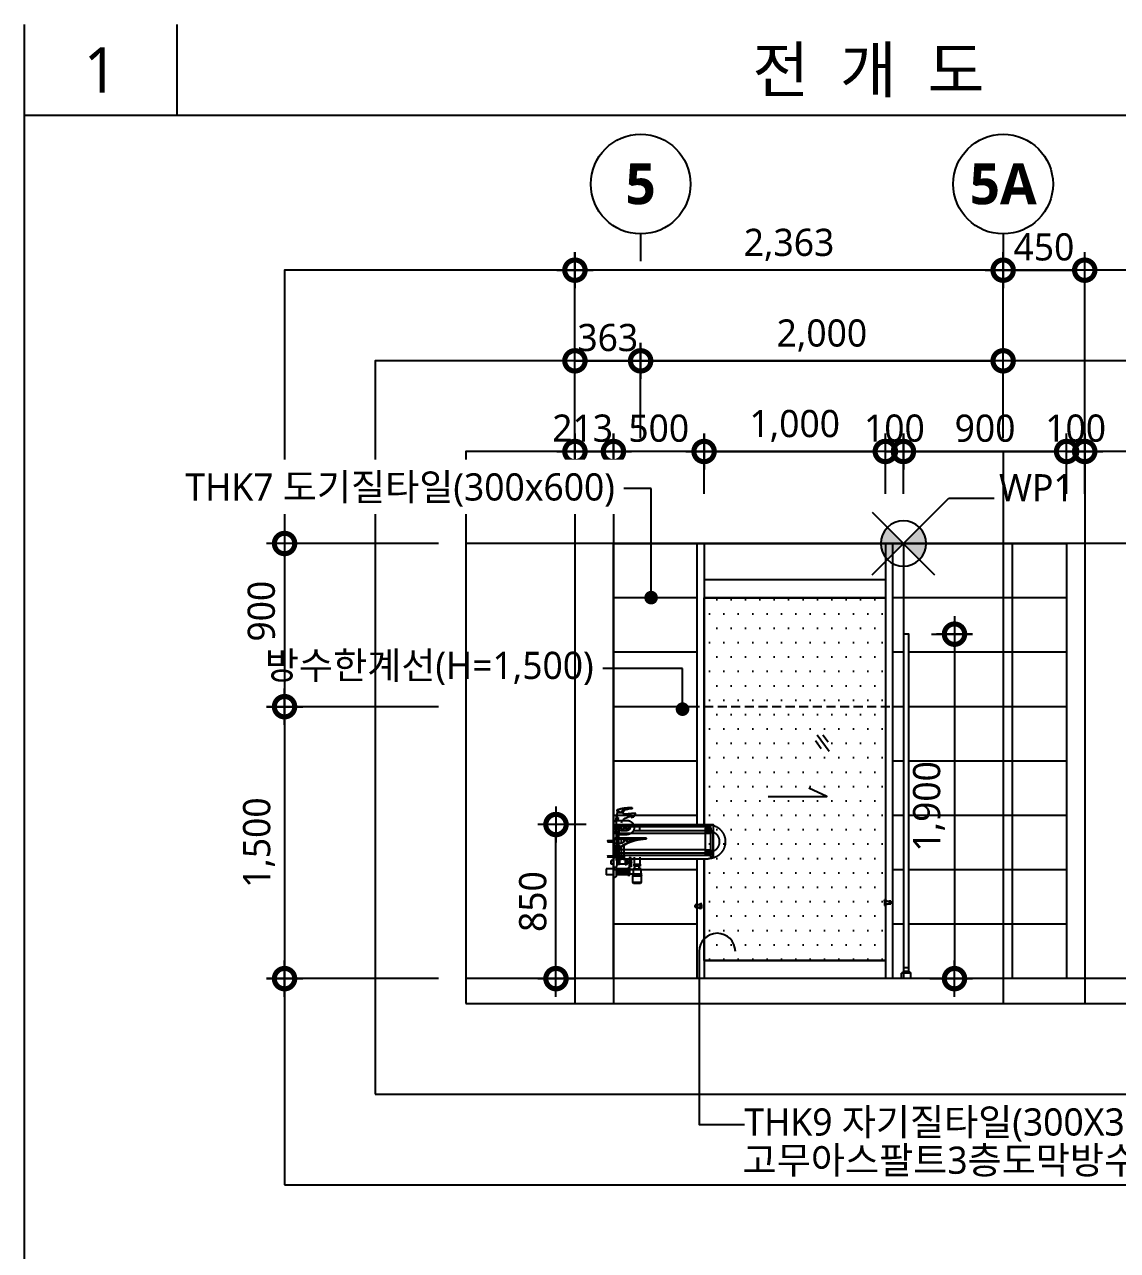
# Model space of a CAD drawing. Header units: millimetres. Extents: x 2213 to 82676, y 1050 to 28650.
# Drawn here: x 17493 to 23523, y 21888 to 28650 of the extents above; entities that cross this region are included whole.
import ezdxf
from ezdxf import colors
from ezdxf.entities.mleader import LeaderData, LeaderLine
from ezdxf.enums import TextEntityAlignment as Align
from ezdxf.math import Vec2, Vec3

# ---------------------------------------------------------------- set-up
doc = ezdxf.new("R2010")
doc.units = ezdxf.units.MM
doc.header["$LTSCALE"] = 200
doc.header["$PDMODE"] = 3
for name, pattern in [('CEN', [62, 60, -1, 0, -1]), ('CENTERX2', [101.6, 63.5, -12.7, 12.7, -12.7]), ('DGN Style 6', [30.925833, 0.01626, -6.503856, 11.381747, -6.503856, 0.01626, -6.503856]), ('HIDDEN', [0.375, 0.25, -0.125])]:
    doc.linetypes.add(name, pattern=pattern)
doc.layers.get('Defpoints').update_dxf_attribs({"color": 137})
for name, color, linetype in [('01-CEN', 1, 'CEN'), ('01HAT', 8, 'Continuous'), ('01TEX', 3, 'Continuous'), ('1', 1, 'Continuous'), ('2', 2, 'Continuous'), ('3', 3, 'Continuous'), ('4ELE', 4, 'Continuous'), ('A-elev-7', 6, 'Continuous'), ('A-ELEV-8', 8, 'Continuous'), ('A-ELEV-9', 9, 'Continuous'), ('A-FIX', 5, 'Continuous'), ('A-OPEN-5', 5, 'Continuous'), ('A-TOIL-4', 4, 'Continuous'), ('DIM', 7, 'Continuous'), ('DIM1', 7, 'Continuous'), ('gls', 4, 'Continuous'), ('HAT-BRICK', 8, 'Continuous'), ('SYM', 6, 'Continuous'), ('SYM-BUB', 3, 'Continuous'), ('SYM-LEAD', 6, 'Continuous'), ('TEXT', 3, 'Continuous'), ('방수한계선', 4, 'HIDDEN')]:
    doc.layers.add(name, color=color, linetype=linetype)
doc.layers.add('02Waste', color=171, linetype='Continuous', plot=False)
doc.styles.add('HY-M', font='malgun.ttf')
doc.styles.get("Standard").update_dxf_attribs({"font": 'malgun.ttf'})
doc.styles.add('맑은고딕', font='malgun.ttf')
doc.styles.add('맑은고딕B', font='malgunbd.ttf')
doc.styles.add('스타일1', font='malgun.ttf')
doc.linetypes.add('WIREMESH2', pattern='A,5,-0.25,["X",Standard,S=1,R=0,X=-0.32,Y=-0.5],-0.25', length=5.5)
doc.dimstyles.new('CJA-50', dxfattribs={"dimscale": 50, "dimtxt": 3, "dimasz": 1, "dimexe": 2, "dimexo": 3, "dimgap": 1, "dimtad": 1, "dimdec": 0, "dimzin": 1, "dimdsep": 46, "dimlunit": 6, "dimtxsty": '스타일1', "dimblk": 'GAUN-DOT', "dimcen": -2, "dimdle": 2, "dimclrd": 256, "dimclre": 256, "dimclrt": 3, "dimadec": 0, "dimazin": 0, "dimtfac": 1, "dimtdec": 0, "dimtix": 1, "dimtmove": 2, "dimatfit": 3, "dimldrblk": 'DOTSMALL', "dimfxl": 1, "dimtolj": 1, "dimtzin": 1, "dimarcsym": 0})

# ---------------------------------------------------------------- blocks, each defined once
blk = doc.blocks.new('GAUN-DOT')
at = {"linetype": 'ByBlock'}
for p, q in [((0, -2), (0, 2)), ((2, 0), (-2, 0))]:
    blk.add_line(p, q, dxfattribs=at)
at = {"const_width": 2.25}
blk.add_lwpolyline([(0, 0.28125, 1), (0, -0.28125, 1)], format="xyb", close=True, dxfattribs=at)
blk = doc.blocks.new('*D30')
at = {"layer": 'Defpoints', "color": 0, "transparency": 16777216}
for p in [(20530.1, 27295), (20530.1, 26219), (22892.6, 26219)]:
    blk.add_point(p, dxfattribs=at)
at = {"layer": 'DIM', "lineweight": -2, "transparency": 16777216}
for p, q in [((20530.1, 26369), (20530.1, 27395)), ((22892.6, 26369), (22892.6, 27395)), ((22842.6, 27295), (20580.1, 27295))]:
    blk.add_line(p, q, dxfattribs=at)
at = {"layer": 'DIM', "lineweight": -2, "transparency": 16777216, "xscale": 50, "yscale": 50, "zscale": 50, "rotation": 180}
blk.add_blockref('GAUN-DOT', (20530.1, 27295), dxfattribs=at)
at = {"layer": 'DIM', "lineweight": -2, "transparency": 16777216, "xscale": 50, "yscale": 50, "zscale": 50}
blk.add_blockref('GAUN-DOT', (22892.6, 27295), dxfattribs=at)
at = {"layer": 'DIM', "color": 3, "transparency": 16777216, "insert": (21711.3, 27435), "char_height": 150, "attachment_point": 5, "style": '맑은고딕'}
blk.add_mtext('\\A1;2,363', dxfattribs=at)
blk = doc.blocks.new('_DotSmall')
at = {"layer": 'DIM'}
h = blk.add_hatch(color=256, dxfattribs=at)
edge = h.paths.add_edge_path()
edge.add_arc((0, 0), 0.2, 0, 360)
at = {"layer": 'DIM', "linetype": 'ByBlock'}
blk.add_circle((0, 0), 0.2, dxfattribs=at)
blk = doc.blocks.new('*D31')
at = {"layer": 'Defpoints', "color": 0, "transparency": 16777216}
for p in [(20892.6, 26795), (20530.1, 26219), (20892.6, 26219)]:
    blk.add_point(p, dxfattribs=at)
at = {"layer": 'DIM', "lineweight": -2, "transparency": 16777216}
for p, q in [((20530.1, 26369), (20530.1, 26895)), ((20892.6, 26369), (20892.6, 26895)), ((20480.1, 26795), (20430.1, 26795)), ((20530.1, 26795), (20892.6, 26795)), ((20942.6, 26795), (20992.6, 26795))]:
    blk.add_line(p, q, dxfattribs=at)
at = {"layer": 'DIM', "lineweight": -2, "transparency": 16777216, "xscale": 50, "yscale": 50, "zscale": 50}
blk.add_blockref('GAUN-DOT', (20530.1, 26795), dxfattribs=at)
at = {"layer": 'DIM', "lineweight": -2, "transparency": 16777216, "xscale": 50, "yscale": 50, "zscale": 50, "rotation": 180}
blk.add_blockref('GAUN-DOT', (20892.6, 26795), dxfattribs=at)
at = {"layer": 'DIM', "color": 3, "transparency": 16777216, "insert": (20711.3, 26922.5), "char_height": 150, "attachment_point": 5, "style": '맑은고딕'}
blk.add_mtext('\\A1;363', dxfattribs=at)
blk = doc.blocks.new('*D32')
at = {"layer": 'Defpoints', "color": 0, "transparency": 16777216}
for p in [(22892.6, 26795), (20892.6, 26219), (22892.6, 26219)]:
    blk.add_point(p, dxfattribs=at)
at = {"layer": 'DIM', "lineweight": -2, "transparency": 16777216}
for p, q in [((20892.6, 26369), (20892.6, 26895)), ((22892.6, 26369), (22892.6, 26895)), ((20942.6, 26795), (22842.6, 26795))]:
    blk.add_line(p, q, dxfattribs=at)
at = {"layer": 'DIM', "lineweight": -2, "transparency": 16777216, "xscale": 50, "yscale": 50, "zscale": 50, "rotation": 180}
blk.add_blockref('GAUN-DOT', (20892.6, 26795), dxfattribs=at)
at = {"layer": 'DIM', "lineweight": -2, "transparency": 16777216, "xscale": 50, "yscale": 50, "zscale": 50}
blk.add_blockref('GAUN-DOT', (22892.6, 26795), dxfattribs=at)
at = {"layer": 'DIM', "color": 3, "transparency": 16777216, "insert": (21892.6, 26935), "char_height": 150, "attachment_point": 5, "style": '맑은고딕'}
blk.add_mtext('\\A1;2,000', dxfattribs=at)
blk = doc.blocks.new('*D36')
at = {"layer": 'Defpoints', "color": 0, "transparency": 16777216}
for p in [(19928.1, 25787.4), (18928.1, 24887.4), (19928.1, 24887.4)]:
    blk.add_point(p, dxfattribs=at)
at = {"layer": 'DIM', "lineweight": -2, "transparency": 16777216}
for p, q in [((19778.1, 25787.4), (18828.1, 25787.4)), ((18928.1, 25737.4), (18928.1, 24937.4)), ((19778.1, 24887.4), (18828.1, 24887.4))]:
    blk.add_line(p, q, dxfattribs=at)
at = {"layer": 'DIM', "lineweight": -2, "transparency": 16777216, "xscale": 50, "yscale": 50, "zscale": 50}
for p, rotation in [((18928.1, 25787.4), 90), ((18928.1, 24887.4), 270)]:
    blk.add_blockref('GAUN-DOT', p, dxfattribs=dict(at, rotation=rotation))
at = {"layer": 'DIM', "color": 3, "transparency": 16777216, "insert": (18800.6, 25414.2), "char_height": 150, "attachment_point": 5, "rotation": 90, "style": '맑은고딕'}
blk.add_mtext('\\A1;900', dxfattribs=at)
blk = doc.blocks.new('*D37')
at = {"layer": 'Defpoints', "color": 0, "transparency": 16777216}
for p in [(19928.1, 24887.4), (18928.1, 23387.4), (19928.1, 23387.4)]:
    blk.add_point(p, dxfattribs=at)
at = {"layer": 'DIM', "lineweight": -2, "transparency": 16777216}
for p, q in [((19778.1, 24887.4), (18828.1, 24887.4)), ((18928.1, 24837.4), (18928.1, 23437.4)), ((19778.1, 23387.4), (18828.1, 23387.4))]:
    blk.add_line(p, q, dxfattribs=at)
at = {"layer": 'DIM', "lineweight": -2, "transparency": 16777216, "xscale": 50, "yscale": 50, "zscale": 50}
for p, rotation in [((18928.1, 24887.4), 90), ((18928.1, 23387.4), 270)]:
    blk.add_blockref('GAUN-DOT', p, dxfattribs=dict(at, rotation=rotation))
at = {"layer": 'DIM', "color": 3, "transparency": 16777216, "insert": (18787.6, 24137.4), "char_height": 150, "attachment_point": 5, "rotation": 90, "style": '맑은고딕'}
blk.add_mtext('\\A1;1,500', dxfattribs=at)
blk = doc.blocks.new('NEW_BUB')
at = {"layer": 'SYM-BUB', "color": 6}
blk.add_line((0, 3), (0, 0), dxfattribs=at)
blk.add_circle((0, 8.5), 5.5, dxfattribs=at)
at = {"layer": 'SYM-BUB', "color": 3, "style": '맑은고딕B'}
blk.add_attdef('X', text='', height=4.5, dxfattribs=at).set_placement((0, 8.5), align=Align.MIDDLE)
blk = doc.blocks.new('*D38')
at = {"layer": 'Defpoints', "color": 0, "transparency": 16777216}
for p in [(20742.6, 26295), (20742.6, 25912), (21242.6, 25912)]:
    blk.add_point(p, dxfattribs=at)
at = {"layer": 'DIM', "lineweight": -2, "transparency": 16777216}
for p, q in [((20742.6, 26062), (20742.6, 26395)), ((21242.6, 26062), (21242.6, 26395)), ((21192.6, 26295), (20792.6, 26295))]:
    blk.add_line(p, q, dxfattribs=at)
at = {"layer": 'DIM', "lineweight": -2, "transparency": 16777216, "xscale": 50, "yscale": 50, "zscale": 50, "rotation": 180}
blk.add_blockref('GAUN-DOT', (20742.6, 26295), dxfattribs=at)
at = {"layer": 'DIM', "lineweight": -2, "transparency": 16777216, "xscale": 50, "yscale": 50, "zscale": 50}
blk.add_blockref('GAUN-DOT', (21242.6, 26295), dxfattribs=at)
at = {"layer": 'DIM', "color": 3, "transparency": 16777216, "insert": (20992.6, 26422.5), "char_height": 150, "attachment_point": 5, "style": '맑은고딕'}
blk.add_mtext('\\A1;500', dxfattribs=at)
blk = doc.blocks.new('WP21')
at = {"layer": 'SYM'}
h = blk.add_hatch(color=6, dxfattribs=at)
edge = h.paths.add_edge_path()
edge.add_ellipse((0, 0), major_axis=(0, 2.5), ratio=1, start_angle=405, end_angle=495)
edge.add_line((-1.77, -1.77), (0, 0))
edge.add_line((0, 0), (-1.77, 1.77))
edge = h.paths.add_edge_path()
edge.add_ellipse((0, 0), major_axis=(0, 2.5), ratio=1, start_angle=225, end_angle=315)
edge.add_line((1.77, 1.77), (0, 0))
edge.add_line((0, 0), (1.77, -1.77))
at = {"layer": 'SYM', "color": 6}
for p, q in [((-3.44, -3.44), (5, 5)), ((5, 5), (10, 5)), ((-3.44, 3.44), (3.44, -3.44))]:
    blk.add_line(p, q, dxfattribs=at)
blk.add_ellipse((0, 0), major_axis=(0, 2.5), ratio=1, start_param=5.497787, end_param=11.780972, dxfattribs=at)
at = {"layer": 'SYM', "color": 3, "linetype": 'WIREMESH2', "style": '스타일1'}
blk.add_attdef('WP', text='', height=3, dxfattribs=at).set_placement((10.55, 5), align=Align.MIDDLE_LEFT)
blk = doc.blocks.new('*D267')
at = {"layer": 'Defpoints', "color": 0, "transparency": 16777216}
for p in [(20742.6, 26295), (20530.1, 25912), (20742.6, 25912)]:
    blk.add_point(p, dxfattribs=at)
at = {"layer": 'DIM', "lineweight": -2, "transparency": 16777216}
for p, q in [((20530.1, 26062), (20530.1, 26395)), ((20742.6, 26062), (20742.6, 26395)), ((20580.1, 26295), (20692.6, 26295))]:
    blk.add_line(p, q, dxfattribs=at)
at = {"layer": 'DIM', "lineweight": -2, "transparency": 16777216, "xscale": 50, "yscale": 50, "zscale": 50, "rotation": 180}
blk.add_blockref('GAUN-DOT', (20530.1, 26295), dxfattribs=at)
at = {"layer": 'DIM', "lineweight": -2, "transparency": 16777216, "xscale": 50, "yscale": 50, "zscale": 50}
blk.add_blockref('GAUN-DOT', (20742.6, 26295), dxfattribs=at)
at = {"layer": 'DIM', "color": 3, "transparency": 16777216, "insert": (20572.5, 26422.9), "char_height": 150, "attachment_point": 5, "style": '맑은고딕'}
blk.add_mtext('\\A1;213', dxfattribs=at)
blk = doc.blocks.new('*D268')
at = {"layer": 'Defpoints', "color": 0, "transparency": 16777216}
for p in [(23242.6, 26295), (22342.6, 25912), (23242.6, 25912)]:
    blk.add_point(p, dxfattribs=at)
at = {"layer": 'DIM', "lineweight": -2, "transparency": 16777216}
for p, q in [((22342.6, 26062), (22342.6, 26395)), ((23242.6, 26062), (23242.6, 26395)), ((22392.6, 26295), (23192.6, 26295))]:
    blk.add_line(p, q, dxfattribs=at)
at = {"layer": 'DIM', "lineweight": -2, "transparency": 16777216, "xscale": 50, "yscale": 50, "zscale": 50, "rotation": 180}
blk.add_blockref('GAUN-DOT', (22342.6, 26295), dxfattribs=at)
at = {"layer": 'DIM', "lineweight": -2, "transparency": 16777216, "xscale": 50, "yscale": 50, "zscale": 50}
blk.add_blockref('GAUN-DOT', (23242.6, 26295), dxfattribs=at)
at = {"layer": 'DIM', "color": 3, "transparency": 16777216, "insert": (22792.6, 26422.5), "char_height": 150, "attachment_point": 5, "style": '맑은고딕'}
blk.add_mtext('\\A1;900', dxfattribs=at)
blk = doc.blocks.new('A$C4D7B21F0')
at = {"linetype": 'HIDDEN', "ltscale": 50}
for p, q in [((617, 227), (557, 227)), ((609.5, 244.2), (608.5, 243.2)), ((608.5, 230.8), (608.5, 243.2)), ((608.5, 230.8), (609.5, 229.8)), ((609.5, 244.2), (613, 244.2)), ((609.5, 240.6), (613, 240.6)), ((609.5, 233.4), (613, 233.4)), ((609.5, 229.8), (613, 229.8)), ((613, 227), (613, 252)), ((617, 252), (613, 252)), ((617, 0), (617, 252)), ((520.8, 204), (97, 204)), ((520.8, 170), (97, 170)), ((484.4, 170), (484.4, 204)), ((592, 204), (557, 204)), ((592, 170), (557, 170)), ((617, 147), (557, 147)), ((598.9, 188), (598.9, 186)), ((601, 188), (598.9, 188)), ((601, 186), (598.9, 186)), ((601, 190.1), (601, 188)), ((601, 190.1), (603, 190.1)), ((601, 186), (601, 183.9)), ((601, 183.9), (603, 183.9)), ((602, 191.2), (602, 182.8)), ((603, 190.1), (603, 188)), ((605.1, 188), (603, 188)), ((603, 186), (603, 183.9)), ((605.1, 186), (603, 186)), ((605.1, 186), (605.1, 188)), ((613, 147), (613, 0)), ((603, 44), (603, 10)), ((603, 44), (611, 44)), ((603, 42.8), (603, 42.8)), ((603, 10), (611, 10)), ((611, 44), (611, 10)), ((611, 44), (613, 42)), ((611, 10), (613, 12)), ((613, 42), (613, 12)), ((617, 0), (613, 0))]:
    blk.add_line(p, q, dxfattribs=at)
at = {"ltscale": 50}
for p, q in [((603, 44), (97, 44)), ((603, 10), (97, 10))]:
    blk.add_line(p, q, dxfattribs=at)
at = {"linetype": 'HIDDEN', "ltscale": 50}
blk.add_lwpolyline([(551.5, 196.5), (546, 187), (551.5, 177.5), (562.5, 177.5), (568, 187), (562.5, 196.5)], close=True, dxfattribs=at)
for centre, radius in [((557, 187), 8.25), ((583, 187), 12), ((583, 187), 9), ((602, 187), 5)]:
    blk.add_circle(centre, radius, dxfattribs=at)
for centre, radius, start, end in [((557, 187), 40, 90, 270), ((612.2, 243.2), 3.74, 179.02372, 222.92703), ((615.5, 237), 7.01, 149.0209, 210.9791), ((612.2, 230.8), 3.74, 137.07297, 180.97628), ((97, 107), 97, 90, 270), ((97, 107), 63, 90, 270), ((557, 187), 17, 90, 270), ((592, 187), 17, 270, 90)]:
    blk.add_arc(centre, radius, start, end, dxfattribs=at)
blk = doc.blocks.new('세면대받침대')
at = {"linetype": 'CENTERX2', "ltscale": 50}
for p, q in [((3860, 41818), (3860, 41779)), ((3862, 41871), (3862, 41715)), ((3867, 41874), (3867, 41715)), ((3862, 41734), (3913, 41734)), ((3862, 41726), (3913, 41726)), ((3862, 41715), (3867, 41715)), ((3913, 41734), (3921, 41730)), ((3921, 41730), (3913, 41726))]:
    blk.add_line(p, q, dxfattribs=at)
for points in [[(3862, 41871), (3849, 41880), (3587, 41880), (3587, 41885), (3851, 41885), (3867, 41874)], [(3862, 41864), (3913, 41864), (3921, 41860), (3913, 41856), (3862, 41856)]]:
    blk.add_lwpolyline(points, dxfattribs=at)
for points in [[(3747, 41855, 0.024561), (3713, 41869, -0.846333), (3714, 41875), (3749, 41875, -0.414214), (3752, 41872), (3752, 41858, -0.546682), (3747, 41855)], [(3862, 41843), (3804, 41843, -0.412051), (3767, 41880)], [(3860, 41818, 0.414214), (3857, 41821), (3812, 41821, 0.727508), (3810, 41815)]]:
    blk.add_lwpolyline(points, format="xyb", dxfattribs=at)
for centre, radius, start, end in [((3588, 41509), 371, 42.5897, 90), ((3679, 41877), 3, 90, 256.1662), ((3588, 41509), 376, 44.5388, 76.1662), ((3588, 41509), 378, 45.2681, 54.1448), ((3857, 41779), 3, 225.2681, 0), ((3859, 41775), 3, 224.5388, 0)]:
    blk.add_arc(centre, radius, start, end, dxfattribs=at)
blk = doc.blocks.new('초소형세면대측면')
for p, q in [((3746.8, 35394.5), (3747.1, 35390.5, 0)), ((3747.1, 35394.9), (3806, 35389.8)), ((3747.3, 35394.9), (3747.3, 35394.9)), ((3754.3, 35381.4, 0), (3753.2, 35377.3, 0)), ((3753.2, 35377.3, 0), (3753.4, 35375.4, 0)), ((3753.2, 35377.3, 0), (3769.4, 35373, 0)), ((3768.3, 35371.5, 0), (3753.4, 35375.4, 0)), ((3754.8, 35381.3, 0), (3791.7, 35371.2)), ((3762.8, 35422.8, 0), (3762.8, 35421.2, 0)), ((3769.4, 35373, 0), (3768.3, 35371.5, 0)), ((3770.5, 35377, 0), (3769.4, 35373, 0)), ((3813.5, 35398.1), (3830.1, 35398.1)), ((3813.6, 35397), (3846.5, 35397)), ((3813.6, 35397), (3813.6, 35396.7)), ((3830.1, 35398.1), (3846.4, 35405.7)), ((3846.4, 35405.7), (3846.4, 35411.7, 0)), ((3846.5, 35397), (3856.2, 35344.3))]:
    blk.add_line(p, q)
at = {"linetype": 'CENTERX2', "ltscale": 50}
for p, q in [((3718.2, 35112.9), (3718.2, 35103.6)), ((3724.2, 35093.6), (3724.2, 35103.6)), ((3748.2, 35093.6), (3748.2, 35103.6)), ((3754.2, 35112.9), (3754.2, 35103.6)), ((3769.2, 35148.9), (3769.2, 35098.9)), ((3769.2, 35148.9), (3779.2, 35148.9)), ((3769.2, 35098.9), (3779.2, 35098.9)), ((3779.2, 35148.9), (3779.2, 35098.9)), ((3779.2, 35128.6), (3789.2, 35128.6)), ((3779.2, 35119.1), (3789.2, 35119.1)), ((3792.2, 35133.6), (3789.2, 35128.6)), ((3789.2, 35128.6), (3789.2, 35119.1)), ((3789.2, 35119.1), (3792.2, 35114.2)), ((3794.2, 35136.9), (3792.2, 35133.6)), ((3792.2, 35114.2), (3794.2, 35110.9)), ((3794.2, 35136.9), (3794.2, 35110.9)), ((3794.2, 35136.9), (3801.2, 35136.9)), ((3794.2, 35110.9), (3801.2, 35110.9)), ((3801.2, 35136.9), (3801.2, 35110.9)), ((3801.2, 35134.1), (3805.7, 35134.1)), ((3801.2, 35113.6), (3833.2, 35113.6)), ((3805.2, 35143.6), (3805.2, 35156.6)), ((3805.2, 35156.6), (3829.2, 35156.6)), ((3805.2, 35143.6), (3829.2, 35143.6)), ((3805.7, 35134.1), (3807.2, 35143.6)), ((3827.2, 35143.6), (3828.7, 35134.1)), ((3828.7, 35134.1), (3833.2, 35134.1)), ((3829.2, 35143.6), (3829.2, 35156.6)), ((3833.2, 35136.4), (3842.2, 35136.4)), ((3833.2, 35136.4), (3833.2, 35111.4)), ((3833.2, 35111.4), (3842.2, 35111.4)), ((3842.2, 35136.4), (3842.2, 35111.4)), ((3842.2, 35134.1), (3848.6, 35134.1)), ((3842.2, 35113.6), (3848.6, 35113.6)), ((3848.6, 35139.9), (3848.6, 35107.9)), ((3862.6, 35153.9), (3866.6, 35153.9)), ((3866.6, 35093.9), (3866.6, 35153.9)), ((3866.6, 35134.1), (3878.6, 35134.1)), ((3866.6, 35113.6), (3878.6, 35113.6)), ((3878.6, 35113.6), (3878.6, 35134.1)), ((3712.2, 35057.8), (3760.2, 35057.8)), ((3716.2, 35085.6), (3756.2, 35085.6)), ((3786.8, 35087.8), (3850.6, 35087.8)), ((3786.8, 35055.8), (3850.6, 35055.8)), ((3850.6, 35091.3), (3850.6, 35052.3)), ((3862.6, 35093.9), (3866.6, 35093.9)), ((3863.6, 35039.3), (3866.6, 35039.3)), ((3866.6, 35039.3), (3866.6, 35093.9)), ((3866.6, 35087.8), (3906.6, 35087.8)), ((3866.6, 35055.8), (3906.6, 35055.8)), ((3906.6, 35087.8), (3906.6, 35055.8))]:
    blk.add_line(p, q, dxfattribs=at)
for points in [[(3866.6, 35332.4), (3326.6, 35332.4), (3316.6, 35332.4), (3316.6, 35152.4), (3328.6, 35152.4), (3328.6, 35320.4), (3866.6, 35320.4)], [(3866.6, 35332.4), (3866.6, 35312.4)]]:
    blk.add_lwpolyline(points)
for points in [[(3809.7, 35253), (3809.7, 35234.8)], [(3824.7, 35253), (3824.7, 35228.7)], [(3809.7, 35218.5), (3809.7, 35156.6)], [(3824.7, 35208.7), (3824.7, 35156.6)], [(3754.2, 35112.9), (3718.2, 35112.9)], [(3718.2, 35103.6), (3754.2, 35103.6)], [(3720.2, 35152.4), (3720.2, 35112.9)], [(3752.2, 35152.4), (3752.2, 35112.9)], [(3756.5, 35084.1), (3776.8, 35084.1)], [(3760, 35059.3), (3776.8, 35059.3)], [(3776.8, 35090.8), (3786.8, 35090.8), (3786.8, 35052.8), (3776.8, 35052.8), (3776.8, 35090.8)], [(3786.8, 35087.8), (3790.3, 35055.8)], [(3788.8, 35087.8), (3792.3, 35055.8)], [(3792.3, 35087.8), (3795.8, 35055.8)], [(3794.3, 35087.8), (3797.8, 35055.8)], [(3797.8, 35087.8), (3801.3, 35055.8)], [(3799.8, 35087.8), (3803.3, 35055.8)], [(3803.3, 35087.8), (3806.8, 35055.8)], [(3805.3, 35087.8), (3808.8, 35055.8)], [(3808.8, 35087.8), (3812.3, 35055.8)], [(3810.8, 35087.8), (3814.3, 35055.8)], [(3814.3, 35087.8), (3817.8, 35055.8)], [(3816.3, 35087.8), (3819.8, 35055.8)], [(3819.8, 35087.8), (3823.3, 35055.8)], [(3821.8, 35087.8), (3825.3, 35055.8)], [(3825.3, 35087.8), (3828.8, 35055.8)], [(3827.3, 35087.8), (3830.8, 35055.8)], [(3830.8, 35087.8), (3834.3, 35055.8)], [(3832.8, 35087.8), (3836.3, 35055.8)], [(3836.3, 35087.8), (3839.8, 35055.8)], [(3838.3, 35087.8), (3841.8, 35055.8)], [(3841.8, 35087.8), (3845.3, 35055.8)], [(3843.8, 35087.8), (3847.3, 35055.8)], [(3847.3, 35087.8), (3850.6, 35057.8)], [(3849.3, 35087.8), (3850.6, 35076.3)], [(3759.2, 35014.7), (3713.2, 35014.7)]]:
    blk.add_lwpolyline(points, dxfattribs=at)
for points in [[(3756.2, 35085.6), (3760.2, 35057.9, -0.024922), (3760.2, 35057.8), (3760.2, 35050.8, -0.414214), (3759.2, 35049.8), (3713.2, 35049.8, -0.414214), (3712.2, 35050.8), (3712.2, 35057.8, -0.024922), (3712.2, 35057.9), (3716.2, 35085.6)], [(3713.2, 35049.8), (3713.2, 35014.7, 0.148587), (3713.6, 35013.6), (3717.4, 35007.9, 0.250226), (3719.1, 35007), (3753.4, 35007, 0.250226), (3755.1, 35007.9), (3758.9, 35013.6, 0.148587), (3759.2, 35014.7), (3759.2, 35049.8)]]:
    blk.add_lwpolyline(points, format="xyb", dxfattribs=at)
at = {"linetype": 'DGN Style 6'}
blk.add_lwpolyline([(3756.2, 35085.6), (3752.8, 35092.5, 0.284079), (3751, 35093.6), (3721.5, 35093.6, 0.284079), (3719.7, 35092.5), (3716.2, 35085.6)], format="xyb", dxfattribs=at)
for points in [[(3776.8, 35082.1), (3786.8, 35082.1)], [(3776.8, 35081.1), (3786.8, 35081.1)], [(3776.8, 35072.3), (3786.8, 35072.3)], [(3776.8, 35071.3), (3786.8, 35071.3)], [(3776.8, 35062.5), (3786.8, 35062.5)], [(3776.8, 35061.5), (3786.8, 35061.5)]]:
    blk.add_lwpolyline(points, dxfattribs=at)
at = {"linetype": 'CENTERX2', "ltscale": 50}
for centre, radius in [((3797.7, 35129.9), 3.5), ((3797.7, 35117.9), 3.5), ((3810.2, 35150), 5), ((3824.2, 35150.3), 5), ((3837.7, 35130.4), 4.5), ((3837.7, 35117.4), 4.5)]:
    blk.add_circle(centre, radius, dxfattribs=at)
for centre, radius, start, end in [((3747.1, 35394.6, 0), 0.35, 84.99994, 185), ((3757.6, 35391.4, 0), 10.5, 185, 254.72713), ((3763.8, 35422.8, 0), 1.05, 99.04343, 180), ((3763.8, 35421.2, 0), 1.05, 180, 271.0409), ((3786.2, 35282.1, 0), 143.5, 65.46223, 99.04343), ((3766.5, 35273.2, 0), 147, 84.43405, 91.0409), ((3775.2, 35362.4, 0), 57.4, 66.51153, 84.43405), ((3779.7, 35327.4), 45.5, 18.68695, 74.72713), ((3786.9, 35389.3), 28, 18.17989, 66.51153), ((3806.6, 35396.7, 0), 7, 264.99994, 0), ((3883.1, 35378.2), 70, 163.51478, 164.46946), ((3777, 35378.2), 70, 15.53054, 21.39804), ((3845.4, 35411.7, 0), 1.05, 0, 65.46223)]:
    blk.add_arc(centre, radius, start, end)
for centre, radius, start, end in [((3775.6, 35123.9), 7.84, 144.96543, 215.03457), ((3862.6, 35139.9), 14, 90, 180), ((3862.6, 35107.9), 14, 180, 270), ((3863.6, 35091.3), 13, 148.40146, 180.00002), ((3863.6, 35052.3), 13, 179.99998, 270)]:
    blk.add_arc(centre, radius, start, end, dxfattribs=at)
for points, knots in [([(3763.7, 35423.8, 0), (3763.7, 35423.8, 0), (3764.2, 35423.9, 0), (3765.5, 35424, 0), (3766.3, 35424, 0), (3768.8, 35424.2, 0), (3770.6, 35424.3, 0), (3774.4, 35424.4, 0), (3776.3, 35424.4, 0), (3780.1, 35424.4, 0), (3782.1, 35424.3, 0), (3791.8, 35423.9, 0), (3799.7, 35423, 0), (3811.5, 35420.9, 0), (3815.5, 35420, 0), (3821.3, 35418.5, 0), (3823.3, 35418, 0), (3826.1, 35417.1, 0), (3827.1, 35416.8, 0), (3829, 35416.2, 0), (3830, 35415.8, 0), (3831.9, 35415.2, 0), (3832.8, 35415, 0), (3834.7, 35414.4, 0), (3835.7, 35414.2, 0), (3838.4, 35413.6, 0), (3840.1, 35413.3, 0), (3842.8, 35412.9, 0), (3843.9, 35412.8, 0), (3845.4, 35412.7, 0), (3845.8, 35412.6, 0), (3845.8, 35412.6, 0)], [0, 0, 0, 0, 0.03125, 0.03125, 0.0625, 0.0625, 0.125, 0.125, 0.1875, 0.1875, 0.25, 0.25, 0.5, 0.5, 0.625, 0.625, 0.6875, 0.6875, 0.71875, 0.71875, 0.75, 0.75, 0.78125, 0.78125, 0.8125, 0.8125, 0.875, 0.875, 0.9375, 0.9375, 1, 1, 1, 1]), ([(3829.8, 35398.2, 0), (3829, 35398.4, 0), (3828.3, 35398.8, 0), (3827, 35399.8, 0), (3826.4, 35400.4, 0), (3824.7, 35402.2, 0), (3823.7, 35403.4, 0), (3820.4, 35407, 0), (3818, 35409.2, 0), (3813, 35413.3, 0), (3810.3, 35415, 0), (3804.5, 35417.9, 0), (3801.5, 35419, 0), (3795.3, 35420.5, 0), (3792.1, 35421, 0), (3785.8, 35421.4, 0), (3782.6, 35421.5, 0), (3776.4, 35421.3, 0), (3773.3, 35421.1, 0), (3769, 35420.7, 0), (3767.6, 35420.6, 0), (3765.7, 35420.4, 0), (3765.1, 35420.3, 0), (3764.2, 35420.2, 0), (3763.9, 35420.2, 0), (3763.9, 35420.2, 0)], [0, 0, 0, 0, 0.03125, 0.03125, 0.0625, 0.0625, 0.125, 0.125, 0.25, 0.25, 0.375, 0.375, 0.5, 0.5, 0.625, 0.625, 0.75, 0.75, 0.875, 0.875, 0.9375, 0.9375, 0.96875, 0.96875, 1, 1, 1, 1])]:
    blk.add_open_spline(points, degree=3, knots=knots)
blk.add_open_spline([(3763.7, 35423.8, 0), (3763.7, 35423.8, 0), (3763.7, 35423.8, 0), (3763.7, 35423.8, 0)], degree=3)
at = {"layer": 'A-ELEV-8', "ltscale": 10}
for points in [[(3328.6, 35282.4), (3358.6, 35282.4), (3358.6, 35312.4), (3328.6, 35312.4)], [(3330.2, 35284), (3357, 35284), (3357, 35310.8), (3330.2, 35310.8)], [(3836.6, 35282.4), (3866.6, 35282.4), (3866.6, 35312.4), (3836.6, 35312.4)], [(3838.2, 35284), (3865, 35284), (3865, 35310.8), (3838.2, 35310.8)], [(3328.6, 35162.4), (3358.6, 35162.4), (3358.6, 35192.4), (3328.6, 35192.4)], [(3330.2, 35164), (3357, 35164), (3357, 35190.8), (3330.2, 35190.8)], [(3836.6, 35162.4), (3866.6, 35162.4), (3866.6, 35192.4), (3836.6, 35192.4)], [(3838.2, 35164), (3865, 35164), (3865, 35190.8), (3838.2, 35190.8)]]:
    blk.add_lwpolyline(points, close=True, dxfattribs=at)
at = {"layer": 'A-ELEV-9', "ltscale": 10}
blk.add_line((3836.6, 35162.4), (3836.6, 35312.4), dxfattribs=at)
at = {"layer": 'A-ELEV-9'}
for p, q in [((3358.6, 35192.4), (3358.6, 35282.4)), ((3358.6, 35282.4), (3836.6, 35282.4)), ((3358.6, 35192.4), (3836.6, 35192.4)), ((3358.6, 35162.4), (3836.6, 35162.4))]:
    blk.add_line(p, q, dxfattribs=at)
at = {"layer": 'A-OPEN-5', "ltscale": 10}
for points in [[(3330.2, 35310.8), (3357, 35284)], [(3357, 35310.8), (3330.2, 35284)], [(3865, 35310.8), (3838.2, 35284)], [(3838.2, 35310.8), (3865, 35284)], [(3330.2, 35190.8), (3357, 35164)], [(3357, 35190.8), (3330.2, 35164)], [(3838.2, 35190.8), (3865, 35164)], [(3865, 35190.8), (3838.2, 35164)]]:
    blk.add_lwpolyline(points, dxfattribs=at)
at = {"layer": 'A-TOIL-4'}
blk.add_line((3316.6, 35152.4), (3316.6, 35302.4), dxfattribs=at)
at = {"xscale": 0.972447325, "yscale": 0.972447325, "zscale": 0.972447325}
blk.add_blockref('A$C4D7B21F0', (3249.5, 35134), dxfattribs=at)
at = {"linetype": 'DGN Style 6', "xscale": 0.6521739129999999, "yscale": 0.6521739129999999, "zscale": 0.6521739129999999}
blk.add_blockref('세면대받침대', (1344.9, 7940.1), dxfattribs=at)
blk = doc.blocks.new('*D269')
at = {"layer": 'Defpoints', "color": 0, "transparency": 16777216}
for p in [(20425.6, 24237.4), (20742.6, 24237.4), (20742.6, 23387.5)]:
    blk.add_point(p, dxfattribs=at)
at = {"layer": 'DIM', "lineweight": -2, "transparency": 16777216}
for p, q in [((20592.6, 24237.4), (20325.6, 24237.4)), ((20425.6, 23437.5), (20425.6, 24187.4)), ((20592.6, 23387.5), (20325.6, 23387.5))]:
    blk.add_line(p, q, dxfattribs=at)
at = {"layer": 'DIM', "lineweight": -2, "transparency": 16777216, "xscale": 50, "yscale": 50, "zscale": 50}
for p, rotation in [((20425.6, 24237.4), 90), ((20425.6, 23387.5), 270)]:
    blk.add_blockref('GAUN-DOT', p, dxfattribs=dict(at, rotation=rotation))
at = {"layer": 'DIM', "color": 3, "transparency": 16777216, "insert": (20298.1, 23812.4), "char_height": 150, "attachment_point": 5, "rotation": 90, "style": '맑은고딕'}
blk.add_mtext('\\A1;850', dxfattribs=at)
blk = doc.blocks.new('안전센서 (입면)')
at = {"layer": 'HAT-BRICK'}
for p, q in [((21275.8, -15956.1), (21277.5, -15956.1)), ((21275.8, -15987.3), (21275.8, -15956.1)), ((21279.2, -15964.1), (21277.5, -15956.1)), ((21275.8, -15964.1), (21243.8, -15964.1)), ((21243.8, -15964.1), (21243.8, -15979.3)), ((21243.8, -15964.1), (21251.8, -15964.1)), ((21251.8, -15967.7), (21243.8, -15967.7)), ((21243.8, -15967.7), (21251.8, -15967.7)), ((21243.8, -15975.7), (21243.8, -15967.7)), ((21251.8, -15975.7), (21243.8, -15975.7)), ((21251.8, -15975.7), (21243.8, -15975.7)), ((21275.8, -15979.3), (21243.8, -15979.3)), ((21251.8, -15967.7), (21251.8, -15975.7)), ((21261.8, -15964.1), (21267.8, -15960.7)), ((21261.8, -15979.3), (21267.8, -15982.7)), ((21267.8, -15960.7), (21273.8, -15958.7)), ((21267.8, -15982.7), (21273.8, -15984.7)), ((21273.8, -15984.7), (21273.8, -15958.7)), ((21279.2, -15964.1), (21275.8, -15964.1)), ((21278.2, -15971.7), (21275.8, -15971.7)), ((21279.2, -15979.3), (21275.8, -15979.3)), ((21277.5, -15987.3), (21275.8, -15987.3)), ((21279.2, -15979.3), (21277.5, -15987.3)), ((21278.2, -15964.1), (21278.2, -15979.3)), ((21279.2, -15964.1), (21279.2, -15979.3))]:
    blk.add_line(p, q, dxfattribs=at)
blk = doc.blocks.new('유리표시')
at = {"layer": 'gls'}
for p, q in [((77.8, 91.1), (11.2, 2)), ((45.1, 91.1), (16.9, 51.9)), ((85.7, 60.7), (55.9, 16.7))]:
    blk.add_line(p, q, dxfattribs=at)
blk = doc.blocks.new('*D270')
at = {"layer": 'Defpoints', "color": 0, "transparency": 16777216}
for p in [(22348, 25287.4), (22338, 23387.4), (22624.2, 23387.4)]:
    blk.add_point(p, dxfattribs=at)
at = {"layer": 'DIM', "lineweight": -2, "transparency": 16777216}
for p, q in [((22498, 25287.4), (22724.2, 25287.4)), ((22624.2, 25237.4), (22624.2, 23437.4)), ((22488, 23387.4), (22724.2, 23387.4))]:
    blk.add_line(p, q, dxfattribs=at)
at = {"layer": 'DIM', "lineweight": -2, "transparency": 16777216, "xscale": 50, "yscale": 50, "zscale": 50}
for p, rotation in [((22624.2, 25287.4), 90), ((22624.2, 23387.4), 270)]:
    blk.add_blockref('GAUN-DOT', p, dxfattribs=dict(at, rotation=rotation))
at = {"layer": 'DIM', "color": 3, "transparency": 16777216, "insert": (22483.8, 24337.4), "char_height": 150, "attachment_point": 5, "rotation": 90, "style": '맑은고딕'}
blk.add_mtext('\\A1;1,900', dxfattribs=at)
blk = doc.blocks.new('*D271')
at = {"layer": 'Defpoints', "color": 0, "transparency": 16777216}
for p in [(23242.6, 26295), (23242.6, 25912), (23342.6, 25912)]:
    blk.add_point(p, dxfattribs=at)
at = {"layer": 'DIM', "lineweight": -2, "transparency": 16777216}
for p, q in [((23242.6, 26062), (23242.6, 26395)), ((23342.6, 26062), (23342.6, 26395)), ((23192.6, 26295), (23142.6, 26295)), ((23342.6, 26295), (23242.6, 26295)), ((23392.6, 26295), (23442.6, 26295))]:
    blk.add_line(p, q, dxfattribs=at)
at = {"layer": 'DIM', "lineweight": -2, "transparency": 16777216, "xscale": 50, "yscale": 50, "zscale": 50}
blk.add_blockref('GAUN-DOT', (23242.6, 26295), dxfattribs=at)
at = {"layer": 'DIM', "lineweight": -2, "transparency": 16777216, "xscale": 50, "yscale": 50, "zscale": 50, "rotation": 180}
blk.add_blockref('GAUN-DOT', (23342.6, 26295), dxfattribs=at)
at = {"layer": 'DIM', "color": 3, "transparency": 16777216, "insert": (23292.6, 26422.9), "char_height": 150, "attachment_point": 5, "style": '맑은고딕'}
blk.add_mtext('\\A1;100', dxfattribs=at)
blk = doc.blocks.new('*D272')
at = {"layer": 'Defpoints', "color": 0, "transparency": 16777216}
for p in [(23342.6, 27295), (22892.6, 26219), (23342.6, 26219)]:
    blk.add_point(p, dxfattribs=at)
at = {"layer": 'DIM', "lineweight": -2, "transparency": 16777216}
for p, q in [((22892.6, 26369), (22892.6, 27395)), ((23342.6, 26369), (23342.6, 27395)), ((22942.6, 27295), (23292.6, 27295))]:
    blk.add_line(p, q, dxfattribs=at)
at = {"layer": 'DIM', "lineweight": -2, "transparency": 16777216, "xscale": 50, "yscale": 50, "zscale": 50, "rotation": 180}
blk.add_blockref('GAUN-DOT', (22892.6, 27295), dxfattribs=at)
at = {"layer": 'DIM', "lineweight": -2, "transparency": 16777216, "xscale": 50, "yscale": 50, "zscale": 50}
blk.add_blockref('GAUN-DOT', (23342.6, 27295), dxfattribs=at)
at = {"layer": 'DIM', "color": 3, "transparency": 16777216, "insert": (23117.6, 27422.5), "char_height": 150, "attachment_point": 5, "style": '맑은고딕'}
blk.add_mtext('\\A1;450', dxfattribs=at)
blk = doc.blocks.new('*D273')
at = {"layer": 'Defpoints', "color": 0, "transparency": 16777216}
for p in [(22242.6, 26295), (21242.6, 25912), (22242.6, 25912)]:
    blk.add_point(p, dxfattribs=at)
at = {"layer": 'DIM', "lineweight": -2, "transparency": 16777216}
for p, q in [((21242.6, 26062), (21242.6, 26395)), ((22242.6, 26062), (22242.6, 26395)), ((21292.6, 26295), (22192.6, 26295))]:
    blk.add_line(p, q, dxfattribs=at)
at = {"layer": 'DIM', "lineweight": -2, "transparency": 16777216, "xscale": 50, "yscale": 50, "zscale": 50, "rotation": 180}
blk.add_blockref('GAUN-DOT', (21242.6, 26295), dxfattribs=at)
at = {"layer": 'DIM', "lineweight": -2, "transparency": 16777216, "xscale": 50, "yscale": 50, "zscale": 50}
blk.add_blockref('GAUN-DOT', (22242.6, 26295), dxfattribs=at)
at = {"layer": 'DIM', "color": 3, "transparency": 16777216, "insert": (21742.6, 26435.5), "char_height": 150, "attachment_point": 5, "style": '맑은고딕'}
blk.add_mtext('\\A1;1,000', dxfattribs=at)
blk = doc.blocks.new('*D274')
at = {"layer": 'Defpoints', "color": 0, "transparency": 16777216}
for p in [(22242.6, 26295), (22242.6, 25912), (22342.6, 25912)]:
    blk.add_point(p, dxfattribs=at)
at = {"layer": 'DIM', "lineweight": -2, "transparency": 16777216}
for p, q in [((22242.6, 26062), (22242.6, 26395)), ((22342.6, 26062), (22342.6, 26395)), ((22192.6, 26295), (22142.6, 26295)), ((22342.6, 26295), (22242.6, 26295)), ((22392.6, 26295), (22442.6, 26295))]:
    blk.add_line(p, q, dxfattribs=at)
at = {"layer": 'DIM', "lineweight": -2, "transparency": 16777216, "xscale": 50, "yscale": 50, "zscale": 50}
blk.add_blockref('GAUN-DOT', (22242.6, 26295), dxfattribs=at)
at = {"layer": 'DIM', "lineweight": -2, "transparency": 16777216, "xscale": 50, "yscale": 50, "zscale": 50, "rotation": 180}
blk.add_blockref('GAUN-DOT', (22342.6, 26295), dxfattribs=at)
at = {"layer": 'DIM', "color": 3, "transparency": 16777216, "insert": (22292.6, 26422.9), "char_height": 150, "attachment_point": 5, "style": '맑은고딕'}
blk.add_mtext('\\A1;100', dxfattribs=at)
blk = doc.blocks.new('_DOT')
at = {"color": 0, "linetype": 'ByBlock'}
blk.add_line((-0.5, 0), (-1, 0), dxfattribs=at)
at = {"color": 0, "linetype": 'ByBlock', "const_width": 0.5}
blk.add_lwpolyline([(-0.25, 0, 1), (0.25, 0, 1)], format="xyb", close=True, dxfattribs=at)

msp = doc.modelspace()

# ---------------------------------------------------------------- hatches: boundary and pattern name
h = msp.add_hatch()
h.set_pattern_fill('DOTS', color=9, scale=50)
h.paths.add_polyline_path([(21242.6, 25487.4), (22242.6, 25487.4), (22242.6, 23487.4), (21242.6, 23487.4)])

# ---------------------------------------------------------------- linework, layer by layer
at = {"color": 9}
msp.add_line((22242.6, 25587.4), (21242.6, 25587.4), dxfattribs=at)
msp.add_lwpolyline([(21242.6, 24237.4), (21242.6, 25487.4), (22242.6, 25487.4), (22242.6, 23487.4), (21242.6, 23487.4), (21242.6, 24048.7)], dxfattribs=at)
at = {"layer": '01-CEN'}
for p, q in [((20530.1, 26295), (20530.1, 23250)), ((20742.6, 26295), (20742.6, 23250)), ((22892.6, 26295), (22892.6, 23250)), ((23342.6, 26295), (23342.6, 23250))]:
    msp.add_line(p, q, dxfattribs=at)
at = {"layer": '01HAT'}
for p, q in [((22942.6, 25787.4), (22942.6, 23387.4)), ((21202.6, 25487.4), (20742.6, 25487.4)), ((23242.6, 25487.4), (22282.6, 25487.4)), ((21202.6, 25187.4), (20742.6, 25187.4)), ((22342.6, 25187.4), (22282.6, 25187.4)), ((23242.6, 25187.4), (22372.6, 25187.4)), ((21202.6, 24887.4), (20742.6, 24887.4)), ((22342.6, 24887.4), (22282.6, 24887.4)), ((23242.6, 24887.4), (22372.6, 24887.4)), ((21202.6, 24587.4), (20742.6, 24587.4)), ((22342.6, 24587.4), (22282.6, 24587.4)), ((23242.6, 24587.4), (22372.6, 24587.4)), ((21202.6, 24287.4), (20742.6, 24287.4)), ((22342.6, 24287.4), (22282.6, 24287.4)), ((23242.6, 24287.4), (22372.6, 24287.4)), ((21202.6, 23987.4), (20742.6, 23987.4)), ((22342.6, 23987.4), (22282.6, 23987.4)), ((23242.6, 23987.4), (22372.6, 23987.4)), ((21202.6, 23687.4), (20742.6, 23687.4)), ((22342.6, 23687.4), (22282.6, 23687.4)), ((23242.6, 23687.4), (22372.6, 23687.4))]:
    msp.add_line(p, q, dxfattribs=at)
at = {"layer": '02Waste'}
for points in [[(18928.1, 22250), (24813.3, 22250), (24813.3, 27295), (18928.1, 27295)], [(19428.1, 22750), (24313.3, 22750), (24313.3, 26795), (19428.1, 26795)]]:
    msp.add_lwpolyline(points, close=True, dxfattribs=at)
msp.add_lwpolyline([(19928.1, 23250), (23813.3, 23250), (23813.3, 26295), (19928.1, 26295), (19928.1, 23250)], dxfattribs=at)
at = {"layer": '1'}
for p, q in [((23813.3, 25787.4), (19928.1, 25787.4)), ((23813.3, 23387.4), (19928.1, 23387.4))]:
    msp.add_line(p, q, dxfattribs=at)
at = {"layer": '2'}
msp.add_lwpolyline([(20742.6, 25787.4), (23242.6, 25787.4), (23242.6, 23387.4), (20742.6, 23387.4)], close=True, dxfattribs=at)
at = {"layer": '3'}
for p, q in [((17493.4, 1250), (17493.4, 28650)), ((18334, 28650), (18334, 28150)), ((17493.4, 28150), (36675, 28150))]:
    msp.add_line(p, q, dxfattribs=at)
at = {"layer": '4ELE'}
for p, q in [((21202.6, 25787.4), (21202.6, 24237.4)), ((21242.6, 25787.4), (21242.6, 24237.4)), ((22242.6, 25787.4), (22242.6, 23387.4)), ((22282.6, 25787.4), (22282.6, 23387.4)), ((21202.6, 24048.7), (21202.6, 23387.4)), ((21242.6, 24048.7), (21242.6, 23387.4))]:
    msp.add_line(p, q, dxfattribs=at)
msp.add_lwpolyline([(21595.6, 24392.4), (21920.6, 24392.4), (21820.6, 24437.1)], dxfattribs=at)
at = {"layer": 'A-elev-7'}
for p, q in [((22342.6, 23427.4), (22332.6, 23417.4)), ((22382.6, 23417.4), (22332.6, 23417.4)), ((22332.6, 23387.4), (22332.6, 23417.4)), ((22372.6, 23447.4), (22342.6, 23447.4)), ((22372.6, 23427.4), (22342.6, 23427.4)), ((22372.6, 23427.4), (22382.6, 23417.4)), ((22382.6, 23387.4), (22382.6, 23417.4))]:
    msp.add_line(p, q, dxfattribs=at)
msp.add_lwpolyline([(22372.6, 23427.4), (22372.6, 25287.4), (22342.6, 25287.4), (22342.6, 23427.4)], dxfattribs=at)
at = {"layer": 'DIM1'}
for p, q in [((22342.6, 25787.4), (22342.6, 23387.4)), ((22892.6, 25787.4), (22892.6, 23387.4))]:
    msp.add_line(p, q, dxfattribs=at)
at = {"layer": 'HAT-BRICK'}
for p, q in [((22242.6, 25487.4), (21242.6, 25487.4)), ((21242.6, 23487.4), (22242.6, 23487.4))]:
    msp.add_line(p, q, dxfattribs=at)
at = {"layer": 'SYM-LEAD'}
for points, format in [([(21415.1, 23537.4, 1), (21215.1, 23537.4), (21215.1, 22583.2), (21465.1, 22583.2)], "xyb"), ([(21415.1, 23387.4, 0, 50, 0), (21415.1, 23537.4, 0, 0, 0), (21415.1, 23479, 0, 0, 0)], "xyseb")]:
    msp.add_lwpolyline(points, format=format, dxfattribs=at)
at = {"layer": 'TEXT', "color": 6, "linetype": 'ByBlock', "lineweight": -2}
msp.add_lwpolyline([(20950.5, 25563.8), (20950.5, 26090.3)], dxfattribs=at)
at = {"layer": '방수한계선'}
msp.add_line((23242.6, 24887.4), (20742.6, 24887.4), dxfattribs=at)

# ---------------------------------------------------------------- block references
at = {"layer": 'A-FIX', "xscale": -1}
msp.add_blockref('초소형세면대측면', (24609.1, -11095), dxfattribs=at)
at = {"layer": 'A-FIX'}
msp.add_blockref('안전센서 (입면)', (-51.2, 39759.1), dxfattribs=at)
at = {"layer": 'HAT-BRICK', "xscale": -1}
for name, p in [('유리표시', (21943.6, 24640.8)), ('안전센서 (입면)', (43516.3, 39778.9))]:
    msp.add_blockref(name, p, dxfattribs=at)
at = {"layer": 'SYM', "linetype": 'WIREMESH2'}
ref = msp.add_blockref('WP21', (22342.6, 25787.4), dxfattribs=dict(at, xscale=50.00000000000001, yscale=50.00000000000001, zscale=50.00000000000001))
ref.add_attrib('WP', 'WP1', dxfattribs={"color": 3, "linetype": 'WIREMESH2', "height": 150, "style": '스타일1'}).set_placement((22870.1, 25974.9), align=Align.BOTTOM_LEFT)
at = {"layer": 'SYM-BUB', "xscale": 50.00000000000001, "yscale": 50.00000000000001, "zscale": 50.00000000000001}
for p, values in [((20892.6, 27345), {'X': '5'}), ((22892.6, 27345), {'X': '5A'})]:
    msp.add_blockref('NEW_BUB', p, dxfattribs=at).add_auto_attribs(values)
at = {"layer": 'TEXT', "color": 6, "lineweight": -2, "xscale": 75, "yscale": 75, "zscale": 75, "rotation": 270}
msp.add_blockref('_DOT', (20950.5, 25488.8), dxfattribs=at)

# ---------------------------------------------------------------- texts
at = {"layer": '01TEX', "linetype": 'Continuous', "style": 'HY-M'}
msp.add_text('전  개  도', height=250, rotation=360, dxfattribs=at).set_placement((22149.2, 28400), align=Align.MIDDLE_CENTER)
at = {"layer": '01TEX', "style": 'HY-M'}
msp.add_text('1', height=250, rotation=360, dxfattribs=at).set_placement((17913.7, 28400), align=Align.MIDDLE_CENTER)
at = {"layer": 'TEXT', "color": 3, "style": '스타일1'}
for s, p in [('THK9 자기질타일(300X300)(논슬립타일)', (21465.1, 22596.9)), ('고무아스팔트3층도막방수/THK10 방수층보호재', (21455.1, 22386))]:
    msp.add_text(s, height=150, dxfattribs=at).set_placement(p, align=Align.MIDDLE_LEFT)

# ---------------------------------------------------------------- dimensions: what is measured, and where the dimension line sits
at = {"layer": 'DIM'}
for base, p1, p2, picture, middle in [((20530.0639681, 27294.9679172), (22892.5639681, 26219.0321286), (20530.0639681, 26219.0321286), '*D30', (21711.3139681, 27435.0494389)), ((20892.5639681, 26794.9679172), (20530.0639681, 26219.0321286), (20892.5639681, 26219.0321286), '*D31', (20711.3139681, 26922.4645205)), ((22892.6, 26795), (20892.6, 26219), (22892.6, 26219), '*D32', (21892.6, 26935)), ((20742.6, 26295), (21242.6, 25912), (20742.6, 25912), '*D38', (20992.6, 26422.5))]:
    dim = msp.add_linear_dim(base=base, p1=p1, p2=p2, dimstyle='CJA-50', override={"dimtxsty": '맑은고딕'}, dxfattribs=at)
    dim.commit()
    dim.dimension.update_dxf_attribs({"geometry": picture, "text_midpoint": middle})
for base, p1, p2, angle, picture, middle in [((23342.6, 27295), (22892.6, 26219), (23342.6, 26219), 180, '*D272', (23117.6, 27422.5)), ((22242.6, 26295), (21242.6, 25912), (22242.6, 25912), 180, '*D273', (21742.6, 26435.5)), ((22242.6, 26295), (22342.6, 25912), (22242.6, 25912), 0, '*D274', (22292.6, 26422.9)), ((23242.6, 26295), (22342.6, 25912), (23242.6, 25912), 180, '*D268', (22792.6, 26422.5)), ((23242.6, 26295), (23342.6, 25912), (23242.6, 25912), 0, '*D271', (23292.6, 26422.9)), ((22624.2, 23387.4), (22348, 25287.4), (22338, 23387.4), 90, '*D270', (22483.8, 24337.4)), ((18928.1, 23387.4), (19928.1, 24887.4), (19928.1, 23387.4), 270, '*D37', (18787.6, 24137.4)), ((20425.6, 24237.4), (20742.6, 23387.5), (20742.6, 24237.4), 90, '*D269', (20298.1, 23812.4))]:
    dim = msp.add_linear_dim(base=base, p1=p1, p2=p2, angle=angle, dimstyle='CJA-50', override={"dimtxsty": '맑은고딕'}, dxfattribs=at)
    dim.commit()
    dim.dimension.update_dxf_attribs({"geometry": picture, "text_midpoint": middle})
for base, p1, p2, angle, picture, middle in [((20742.5639681, 26294.9679172), (20530.0639681, 25912.0397144), (20742.5639681, 25912.0397144), 180, '*D267', (20572.482, 26422.8721292)), ((18928.1, 24887.4), (19928.1, 25787.4), (19928.1, 24887.4), 270, '*D36', (18800.6, 25414.2))]:
    dim = msp.add_linear_dim(base=base, p1=p1, p2=p2, angle=angle, dimstyle='CJA-50', override={"dimtxsty": '맑은고딕'}, dxfattribs=at)
    dim.commit()
    dim.dimension.update_dxf_attribs({"geometry": picture, "text_midpoint": middle, "dimtype": 160})

# ---------------------------------------------------------------- leaders
at = {"layer": 'TEXT', "color": 3}
ml = msp.add_multileader_mtext('Standard', dxfattribs=at)
ml.set_content('방수한계선(H=1,500)', color=3, style='스타일1')
ml.set_leader_properties(color=6)
ml.set_arrow_properties(name='DOT')
ml.build(insert=Vec2(0, 0))
ml.multileader.update_dxf_attribs({"dogleg_length": 3, "arrow_head_size": 75})
ctx = ml.context
ctx.base_point, ctx.char_height, ctx.arrow_head_size, ctx.landing_gap_size, ctx.plane_origin = Vec3(18648.6, 25098.2), 150, 75, 50, Vec3(21509.5, 23176.5)
ctx.text_align_type = 2
notes = []
notes.append((ctx, [(0, (1, 1, 0), (21123.6, 25098.2), (-1, 0), 440.1, [(0, [(21123.6, 24873.8)], 0, [])])]))
ctx.mtext.insert, ctx.mtext.alignment, ctx.mtext.flow_direction = Vec3(20633.5, 25190.2), 3, 5
for ctx, leaders in notes:
    for number, flags, end, landing, length, lines in leaders:
        leader = LeaderData()
        leader.index, (leader.has_last_leader_line, leader.has_dogleg_vector, leader.attachment_direction) = number, flags
        leader.last_leader_point, leader.dogleg_vector, leader.dogleg_length = Vec3(end), Vec3(landing), length
        for number, points, colour, breaks in lines:
            line = LeaderLine()
            line.index, line.vertices, line.color, line.breaks = number, Vec3.list(points), colors.encode_raw_color(colour), breaks
            leader.lines.append(line)
        ctx.leaders.append(leader)

# ---------------------------------------------------------------- next in the draw order: texts
at = {"layer": 'TEXT', "color": 3, "insert": (20750.5, 26174.5), "char_height": 150, "attachment_point": 3, "style": '스타일1', "bg_fill": 2}
msp.add_mtext('THK7 도기질타일(300x600) ', dxfattribs=at)

# ---------------------------------------------------------------- next in the draw order: linework, layer by layer
at = {"layer": 'TEXT', "color": 6, "linetype": 'ByBlock', "lineweight": -2}
msp.add_line((20950.5, 26090.3), (20800.5, 26090.3), dxfattribs=at)

doc.saveas('drawing.dxf')
